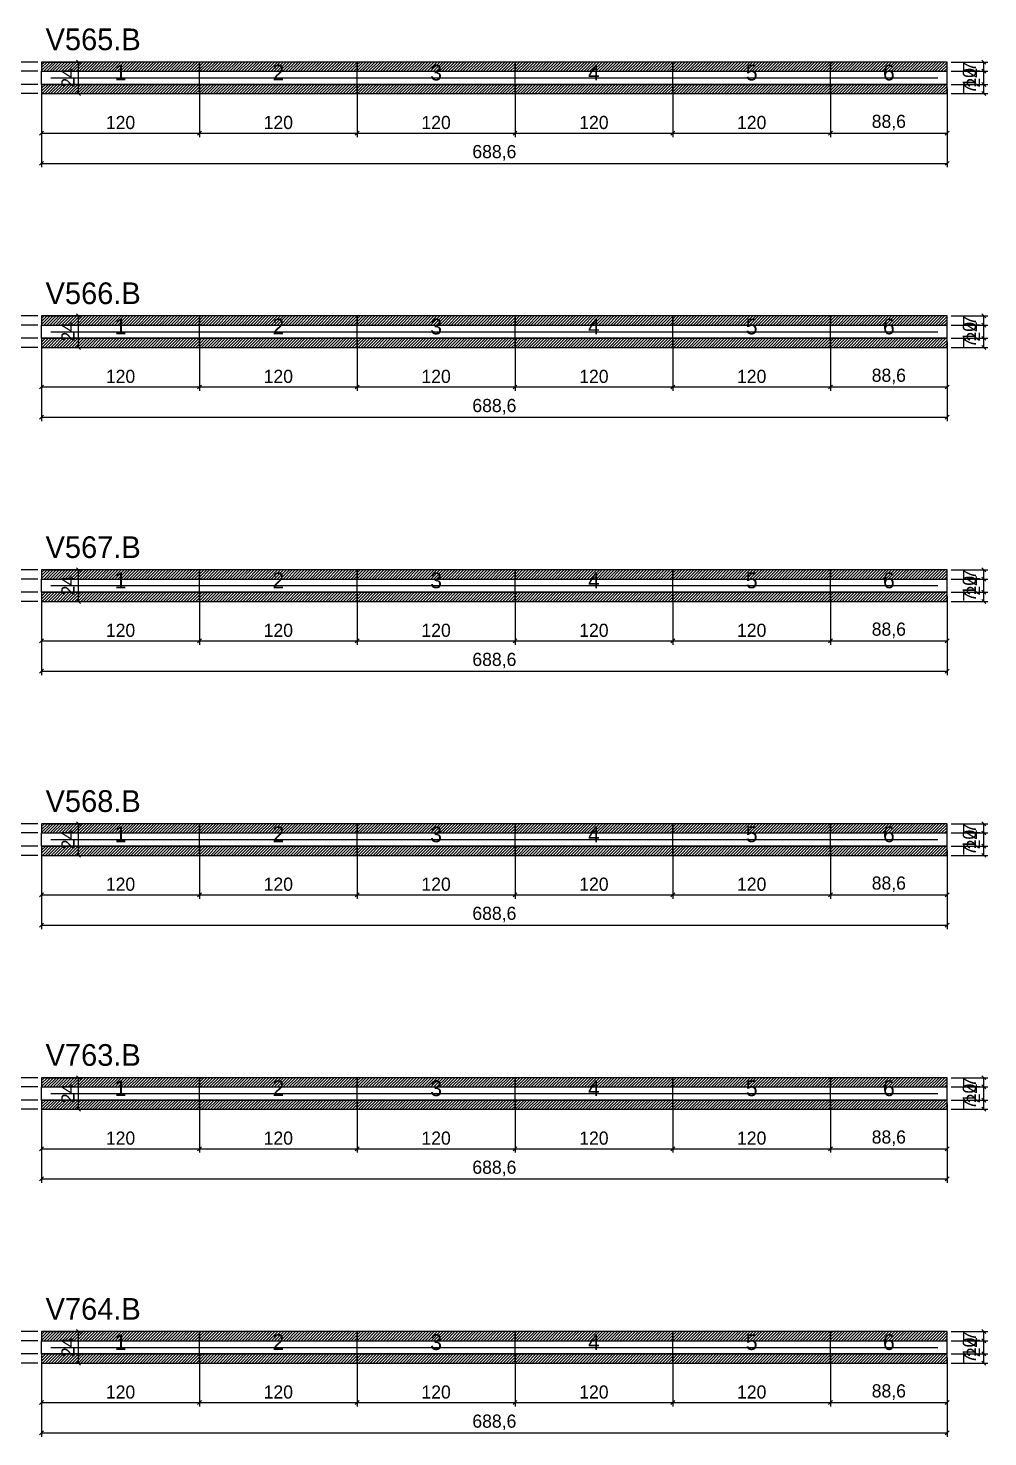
# Model space of a CAD drawing. Extents: x -9000 to 3070, y -6649 to 1250.
# Drawn here: x 925 to 1655, y -3740 to -2669 of the extents above; entities that cross this region are included whole.
import ezdxf
from ezdxf.enums import TextEntityAlignment as Align

# ---------------------------------------------------------------- set-up
doc = ezdxf.new("R2010")
doc.units = 0
for name, color, linetype in [('5', 5, 'Continuous'), ('COTA', 241, 'Continuous'), ('NOMENCLATURA', 7, 'Continuous'), ('Painéis', 200, 'Continuous'), ('SARR_2.2x5', 40, 'Continuous'), ('SCO-___-LAJ', 224, 'Continuous')]:
    doc.layers.add(name, color=color, linetype=linetype)
doc.dimstyles.new('PAINEL', dxfattribs={"dimtxt": 10, "dimasz": 3, "dimexe": 3, "dimexo": 3, "dimgap": 3, "dimtad": 1, "dimblk": 'OBLIQUE', "dimblk1": 'OBLIQUE', "dimcen": 2.5, "dimclrd": 4, "dimclre": 4, "dimclrt": 240, "dimazin": 3, "dimtfac": 1, "dimtmove": 0, "dimatfit": 3})

# ---------------------------------------------------------------- blocks, each defined once
blk = doc.blocks.new('_OBLIQUE')
at = {"color": 0, "linetype": 'BYBLOCK'}
blk.add_line((-0.5, -0.5), (0.5, 0.5), dxfattribs=at)

msp = doc.modelspace()

# ---------------------------------------------------------------- hatches: boundary and pattern name
at = {"layer": 'COTA'}
h = msp.add_hatch(dxfattribs=at)
h.set_pattern_fill('ANSI31', scale=0.5)
h.paths.add_polyline_path([(935.6, -2702), (1055.6, -2702), (1055.6, -2695), (935.6, -2695)])
h = msp.add_hatch(dxfattribs=at)
h.set_pattern_fill('ANSI31', scale=0.5)
h.paths.add_polyline_path([(1055.6, -2702), (1175.6, -2702), (1175.6, -2695), (1055.6, -2695)])
h = msp.add_hatch(dxfattribs=at)
h.set_pattern_fill('ANSI31', scale=0.5)
h.paths.add_polyline_path([(1175.6, -2702), (1295.6, -2702), (1295.6, -2695), (1175.6, -2695)])
h = msp.add_hatch(dxfattribs=at)
h.set_pattern_fill('ANSI31', scale=0.5)
h.paths.add_polyline_path([(1295.6, -2702), (1415.6, -2702), (1415.6, -2695), (1295.6, -2695)])
h = msp.add_hatch(dxfattribs=at)
h.set_pattern_fill('ANSI31', scale=0.5)
h.paths.add_polyline_path([(1415.6, -2702), (1535.6, -2702), (1535.6, -2695), (1415.6, -2695)])
h = msp.add_hatch(dxfattribs=at)
h.set_pattern_fill('ANSI31', scale=0.5)
h.paths.add_polyline_path([(1535.6, -2702), (1624.2, -2702), (1624.2, -2695), (1535.6, -2695)])
h = msp.add_hatch(dxfattribs=at)
h.set_pattern_fill('ANSI31', scale=0.5)
h.paths.add_polyline_path([(935.6, -2719), (1055.6, -2719), (1055.6, -2712), (935.6, -2712)])
h = msp.add_hatch(dxfattribs=at)
h.set_pattern_fill('ANSI31', scale=0.5)
h.paths.add_polyline_path([(1055.6, -2719), (1175.6, -2719), (1175.6, -2712), (1055.6, -2712)])
h = msp.add_hatch(dxfattribs=at)
h.set_pattern_fill('ANSI31', scale=0.5)
h.paths.add_polyline_path([(1175.6, -2719), (1295.6, -2719), (1295.6, -2712), (1175.6, -2712)])
h = msp.add_hatch(dxfattribs=at)
h.set_pattern_fill('ANSI31', scale=0.5)
h.paths.add_polyline_path([(1295.6, -2719), (1415.6, -2719), (1415.6, -2712), (1295.6, -2712)])
h = msp.add_hatch(dxfattribs=at)
h.set_pattern_fill('ANSI31', scale=0.5)
h.paths.add_polyline_path([(1415.6, -2719), (1535.6, -2719), (1535.6, -2712), (1415.6, -2712)])
h = msp.add_hatch(dxfattribs=at)
h.set_pattern_fill('ANSI31', scale=0.5)
h.paths.add_polyline_path([(1535.6, -2719), (1624.2, -2719), (1624.2, -2712), (1535.6, -2712)])
h = msp.add_hatch(dxfattribs=at)
h.set_pattern_fill('ANSI31', scale=0.5)
h.paths.add_polyline_path([(935.6, -2895), (1055.6, -2895), (1055.6, -2888), (935.6, -2888)])
h = msp.add_hatch(dxfattribs=at)
h.set_pattern_fill('ANSI31', scale=0.5)
h.paths.add_polyline_path([(1055.6, -2895), (1175.6, -2895), (1175.6, -2888), (1055.6, -2888)])
h = msp.add_hatch(dxfattribs=at)
h.set_pattern_fill('ANSI31', scale=0.5)
h.paths.add_polyline_path([(1175.6, -2895), (1295.6, -2895), (1295.6, -2888), (1175.6, -2888)])
h = msp.add_hatch(dxfattribs=at)
h.set_pattern_fill('ANSI31', scale=0.5)
h.paths.add_polyline_path([(1295.6, -2895), (1415.6, -2895), (1415.6, -2888), (1295.6, -2888)])
h = msp.add_hatch(dxfattribs=at)
h.set_pattern_fill('ANSI31', scale=0.5)
h.paths.add_polyline_path([(1415.6, -2895), (1535.6, -2895), (1535.6, -2888), (1415.6, -2888)])
h = msp.add_hatch(dxfattribs=at)
h.set_pattern_fill('ANSI31', scale=0.5)
h.paths.add_polyline_path([(1535.6, -2895), (1624.2, -2895), (1624.2, -2888), (1535.6, -2888)])
h = msp.add_hatch(dxfattribs=at)
h.set_pattern_fill('ANSI31', scale=0.5)
h.paths.add_polyline_path([(935.6, -2912), (1055.6, -2912), (1055.6, -2905), (935.6, -2905)])
h = msp.add_hatch(dxfattribs=at)
h.set_pattern_fill('ANSI31', scale=0.5)
h.paths.add_polyline_path([(1055.6, -2912), (1175.6, -2912), (1175.6, -2905), (1055.6, -2905)])
h = msp.add_hatch(dxfattribs=at)
h.set_pattern_fill('ANSI31', scale=0.5)
h.paths.add_polyline_path([(1175.6, -2912), (1295.6, -2912), (1295.6, -2905), (1175.6, -2905)])
h = msp.add_hatch(dxfattribs=at)
h.set_pattern_fill('ANSI31', scale=0.5)
h.paths.add_polyline_path([(1295.6, -2912), (1415.6, -2912), (1415.6, -2905), (1295.6, -2905)])
h = msp.add_hatch(dxfattribs=at)
h.set_pattern_fill('ANSI31', scale=0.5)
h.paths.add_polyline_path([(1415.6, -2912), (1535.6, -2912), (1535.6, -2905), (1415.6, -2905)])
h = msp.add_hatch(dxfattribs=at)
h.set_pattern_fill('ANSI31', scale=0.5)
h.paths.add_polyline_path([(1535.6, -2912), (1624.2, -2912), (1624.2, -2905), (1535.6, -2905)])
h = msp.add_hatch(dxfattribs=at)
h.set_pattern_fill('ANSI31', scale=0.5)
h.paths.add_polyline_path([(935.6, -3088), (1055.6, -3088), (1055.6, -3081), (935.6, -3081)])
h = msp.add_hatch(dxfattribs=at)
h.set_pattern_fill('ANSI31', scale=0.5)
h.paths.add_polyline_path([(1055.6, -3088), (1175.6, -3088), (1175.6, -3081), (1055.6, -3081)])
h = msp.add_hatch(dxfattribs=at)
h.set_pattern_fill('ANSI31', scale=0.5)
h.paths.add_polyline_path([(1175.6, -3088), (1295.6, -3088), (1295.6, -3081), (1175.6, -3081)])
h = msp.add_hatch(dxfattribs=at)
h.set_pattern_fill('ANSI31', scale=0.5)
h.paths.add_polyline_path([(1295.6, -3088), (1415.6, -3088), (1415.6, -3081), (1295.6, -3081)])
h = msp.add_hatch(dxfattribs=at)
h.set_pattern_fill('ANSI31', scale=0.5)
h.paths.add_polyline_path([(1415.6, -3088), (1535.6, -3088), (1535.6, -3081), (1415.6, -3081)])
h = msp.add_hatch(dxfattribs=at)
h.set_pattern_fill('ANSI31', scale=0.5)
h.paths.add_polyline_path([(1535.6, -3088), (1624.2, -3088), (1624.2, -3081), (1535.6, -3081)])
h = msp.add_hatch(dxfattribs=at)
h.set_pattern_fill('ANSI31', scale=0.5)
h.paths.add_polyline_path([(935.6, -3105), (1055.6, -3105), (1055.6, -3098), (935.6, -3098)])
h = msp.add_hatch(dxfattribs=at)
h.set_pattern_fill('ANSI31', scale=0.5)
h.paths.add_polyline_path([(1055.6, -3105), (1175.6, -3105), (1175.6, -3098), (1055.6, -3098)])
h = msp.add_hatch(dxfattribs=at)
h.set_pattern_fill('ANSI31', scale=0.5)
h.paths.add_polyline_path([(1175.6, -3105), (1295.6, -3105), (1295.6, -3098), (1175.6, -3098)])
h = msp.add_hatch(dxfattribs=at)
h.set_pattern_fill('ANSI31', scale=0.5)
h.paths.add_polyline_path([(1295.6, -3105), (1415.6, -3105), (1415.6, -3098), (1295.6, -3098)])
h = msp.add_hatch(dxfattribs=at)
h.set_pattern_fill('ANSI31', scale=0.5)
h.paths.add_polyline_path([(1415.6, -3105), (1535.6, -3105), (1535.6, -3098), (1415.6, -3098)])
h = msp.add_hatch(dxfattribs=at)
h.set_pattern_fill('ANSI31', scale=0.5)
h.paths.add_polyline_path([(1535.6, -3105), (1624.2, -3105), (1624.2, -3098), (1535.6, -3098)])
h = msp.add_hatch(dxfattribs=at)
h.set_pattern_fill('ANSI31', scale=0.5)
h.paths.add_polyline_path([(935.6, -3281), (1055.6, -3281), (1055.6, -3274), (935.6, -3274)])
h = msp.add_hatch(dxfattribs=at)
h.set_pattern_fill('ANSI31', scale=0.5)
h.paths.add_polyline_path([(1055.6, -3281), (1175.6, -3281), (1175.6, -3274), (1055.6, -3274)])
h = msp.add_hatch(dxfattribs=at)
h.set_pattern_fill('ANSI31', scale=0.5)
h.paths.add_polyline_path([(1175.6, -3281), (1295.6, -3281), (1295.6, -3274), (1175.6, -3274)])
h = msp.add_hatch(dxfattribs=at)
h.set_pattern_fill('ANSI31', scale=0.5)
h.paths.add_polyline_path([(1295.6, -3281), (1415.6, -3281), (1415.6, -3274), (1295.6, -3274)])
h = msp.add_hatch(dxfattribs=at)
h.set_pattern_fill('ANSI31', scale=0.5)
h.paths.add_polyline_path([(1415.6, -3281), (1535.6, -3281), (1535.6, -3274), (1415.6, -3274)])
h = msp.add_hatch(dxfattribs=at)
h.set_pattern_fill('ANSI31', scale=0.5)
h.paths.add_polyline_path([(1535.6, -3281), (1624.2, -3281), (1624.2, -3274), (1535.6, -3274)])
h = msp.add_hatch(dxfattribs=at)
h.set_pattern_fill('ANSI31', scale=0.5)
h.paths.add_polyline_path([(935.6, -3298), (1055.6, -3298), (1055.6, -3291), (935.6, -3291)])
h = msp.add_hatch(dxfattribs=at)
h.set_pattern_fill('ANSI31', scale=0.5)
h.paths.add_polyline_path([(1055.6, -3298), (1175.6, -3298), (1175.6, -3291), (1055.6, -3291)])
h = msp.add_hatch(dxfattribs=at)
h.set_pattern_fill('ANSI31', scale=0.5)
h.paths.add_polyline_path([(1175.6, -3298), (1295.6, -3298), (1295.6, -3291), (1175.6, -3291)])
h = msp.add_hatch(dxfattribs=at)
h.set_pattern_fill('ANSI31', scale=0.5)
h.paths.add_polyline_path([(1295.6, -3298), (1415.6, -3298), (1415.6, -3291), (1295.6, -3291)])
h = msp.add_hatch(dxfattribs=at)
h.set_pattern_fill('ANSI31', scale=0.5)
h.paths.add_polyline_path([(1415.6, -3298), (1535.6, -3298), (1535.6, -3291), (1415.6, -3291)])
h = msp.add_hatch(dxfattribs=at)
h.set_pattern_fill('ANSI31', scale=0.5)
h.paths.add_polyline_path([(1535.6, -3298), (1624.2, -3298), (1624.2, -3291), (1535.6, -3291)])
h = msp.add_hatch(dxfattribs=at)
h.set_pattern_fill('ANSI31', scale=0.5)
h.paths.add_polyline_path([(935.6, -3474), (1055.6, -3474), (1055.6, -3467), (935.6, -3467)])
h = msp.add_hatch(dxfattribs=at)
h.set_pattern_fill('ANSI31', scale=0.5)
h.paths.add_polyline_path([(1055.6, -3474), (1175.6, -3474), (1175.6, -3467), (1055.6, -3467)])
h = msp.add_hatch(dxfattribs=at)
h.set_pattern_fill('ANSI31', scale=0.5)
h.paths.add_polyline_path([(1175.6, -3474), (1295.6, -3474), (1295.6, -3467), (1175.6, -3467)])
h = msp.add_hatch(dxfattribs=at)
h.set_pattern_fill('ANSI31', scale=0.5)
h.paths.add_polyline_path([(1295.6, -3474), (1415.6, -3474), (1415.6, -3467), (1295.6, -3467)])
h = msp.add_hatch(dxfattribs=at)
h.set_pattern_fill('ANSI31', scale=0.5)
h.paths.add_polyline_path([(1415.6, -3474), (1535.6, -3474), (1535.6, -3467), (1415.6, -3467)])
h = msp.add_hatch(dxfattribs=at)
h.set_pattern_fill('ANSI31', scale=0.5)
h.paths.add_polyline_path([(1535.6, -3474), (1624.2, -3474), (1624.2, -3467), (1535.6, -3467)])
h = msp.add_hatch(dxfattribs=at)
h.set_pattern_fill('ANSI31', scale=0.5)
h.paths.add_polyline_path([(935.6, -3491), (1055.6, -3491), (1055.6, -3484), (935.6, -3484)])
h = msp.add_hatch(dxfattribs=at)
h.set_pattern_fill('ANSI31', scale=0.5)
h.paths.add_polyline_path([(1055.6, -3491), (1175.6, -3491), (1175.6, -3484), (1055.6, -3484)])
h = msp.add_hatch(dxfattribs=at)
h.set_pattern_fill('ANSI31', scale=0.5)
h.paths.add_polyline_path([(1175.6, -3491), (1295.6, -3491), (1295.6, -3484), (1175.6, -3484)])
h = msp.add_hatch(dxfattribs=at)
h.set_pattern_fill('ANSI31', scale=0.5)
h.paths.add_polyline_path([(1295.6, -3491), (1415.6, -3491), (1415.6, -3484), (1295.6, -3484)])
h = msp.add_hatch(dxfattribs=at)
h.set_pattern_fill('ANSI31', scale=0.5)
h.paths.add_polyline_path([(1415.6, -3491), (1535.6, -3491), (1535.6, -3484), (1415.6, -3484)])
h = msp.add_hatch(dxfattribs=at)
h.set_pattern_fill('ANSI31', scale=0.5)
h.paths.add_polyline_path([(1535.6, -3491), (1624.2, -3491), (1624.2, -3484), (1535.6, -3484)])
h = msp.add_hatch(dxfattribs=at)
h.set_pattern_fill('ANSI31', scale=0.5)
h.paths.add_polyline_path([(935.6, -3667), (1055.6, -3667), (1055.6, -3660), (935.6, -3660)])
h = msp.add_hatch(dxfattribs=at)
h.set_pattern_fill('ANSI31', scale=0.5)
h.paths.add_polyline_path([(1055.6, -3667), (1175.6, -3667), (1175.6, -3660), (1055.6, -3660)])
h = msp.add_hatch(dxfattribs=at)
h.set_pattern_fill('ANSI31', scale=0.5)
h.paths.add_polyline_path([(1175.6, -3667), (1295.6, -3667), (1295.6, -3660), (1175.6, -3660)])
h = msp.add_hatch(dxfattribs=at)
h.set_pattern_fill('ANSI31', scale=0.5)
h.paths.add_polyline_path([(1295.6, -3667), (1415.6, -3667), (1415.6, -3660), (1295.6, -3660)])
h = msp.add_hatch(dxfattribs=at)
h.set_pattern_fill('ANSI31', scale=0.5)
h.paths.add_polyline_path([(1415.6, -3667), (1535.6, -3667), (1535.6, -3660), (1415.6, -3660)])
h = msp.add_hatch(dxfattribs=at)
h.set_pattern_fill('ANSI31', scale=0.5)
h.paths.add_polyline_path([(1535.6, -3667), (1624.2, -3667), (1624.2, -3660), (1535.6, -3660)])
h = msp.add_hatch(dxfattribs=at)
h.set_pattern_fill('ANSI31', scale=0.5)
h.paths.add_polyline_path([(935.6, -3684), (1055.6, -3684), (1055.6, -3677), (935.6, -3677)])
h = msp.add_hatch(dxfattribs=at)
h.set_pattern_fill('ANSI31', scale=0.5)
h.paths.add_polyline_path([(1055.6, -3684), (1175.6, -3684), (1175.6, -3677), (1055.6, -3677)])
h = msp.add_hatch(dxfattribs=at)
h.set_pattern_fill('ANSI31', scale=0.5)
h.paths.add_polyline_path([(1175.6, -3684), (1295.6, -3684), (1295.6, -3677), (1175.6, -3677)])
h = msp.add_hatch(dxfattribs=at)
h.set_pattern_fill('ANSI31', scale=0.5)
h.paths.add_polyline_path([(1295.6, -3684), (1415.6, -3684), (1415.6, -3677), (1295.6, -3677)])
h = msp.add_hatch(dxfattribs=at)
h.set_pattern_fill('ANSI31', scale=0.5)
h.paths.add_polyline_path([(1415.6, -3684), (1535.6, -3684), (1535.6, -3677), (1415.6, -3677)])
h = msp.add_hatch(dxfattribs=at)
h.set_pattern_fill('ANSI31', scale=0.5)
h.paths.add_polyline_path([(1535.6, -3684), (1624.2, -3684), (1624.2, -3677), (1535.6, -3677)])

# ---------------------------------------------------------------- linework, layer by layer
at = {"layer": 'Painéis'}
for p, q in [((935.6, -2702), (1055.6, -2702)), ((935.6, -2712), (935.6, -2702)), ((1055.6, -2712), (1055.6, -2702)), ((1055.6, -2712), (1055.6, -2702)), ((1055.6, -2702), (1175.6, -2702)), ((1055.6, -2712), (1055.6, -2702)), ((1175.6, -2712), (1175.6, -2702)), ((1175.6, -2712), (1175.6, -2702)), ((1175.6, -2702), (1295.6, -2702)), ((1175.6, -2712), (1175.6, -2702)), ((1295.6, -2712), (1295.6, -2702)), ((1295.6, -2712), (1295.6, -2702)), ((1295.6, -2702), (1415.6, -2702)), ((1295.6, -2712), (1295.6, -2702)), ((1415.6, -2712), (1415.6, -2702)), ((1415.6, -2712), (1415.6, -2702)), ((1415.6, -2702), (1535.6, -2702)), ((1415.6, -2712), (1415.6, -2702)), ((1535.6, -2712), (1535.6, -2702)), ((1535.6, -2712), (1535.6, -2702)), ((1535.6, -2702), (1624.2, -2702)), ((1535.6, -2712), (1535.6, -2702)), ((1624.2, -2712), (1624.2, -2702)), ((935.6, -2712), (1055.6, -2712)), ((1055.6, -2712), (1175.6, -2712)), ((1175.6, -2712), (1295.6, -2712)), ((1295.6, -2712), (1415.6, -2712)), ((1415.6, -2712), (1535.6, -2712)), ((1535.6, -2712), (1624.2, -2712)), ((935.6, -2895), (1055.6, -2895)), ((935.6, -2905), (935.6, -2895)), ((1055.6, -2905), (1055.6, -2895)), ((1055.6, -2905), (1055.6, -2895)), ((1055.6, -2895), (1175.6, -2895)), ((1055.6, -2905), (1055.6, -2895)), ((1175.6, -2905), (1175.6, -2895)), ((1175.6, -2905), (1175.6, -2895)), ((1175.6, -2895), (1295.6, -2895)), ((1175.6, -2905), (1175.6, -2895)), ((1295.6, -2905), (1295.6, -2895)), ((1295.6, -2905), (1295.6, -2895)), ((1295.6, -2895), (1415.6, -2895)), ((1295.6, -2905), (1295.6, -2895)), ((1415.6, -2905), (1415.6, -2895)), ((1415.6, -2905), (1415.6, -2895)), ((1415.6, -2895), (1535.6, -2895)), ((1415.6, -2905), (1415.6, -2895)), ((1535.6, -2905), (1535.6, -2895)), ((1535.6, -2905), (1535.6, -2895)), ((1535.6, -2895), (1624.2, -2895)), ((1535.6, -2905), (1535.6, -2895)), ((1624.2, -2905), (1624.2, -2895)), ((935.6, -2905), (1055.6, -2905)), ((1055.6, -2905), (1175.6, -2905)), ((1175.6, -2905), (1295.6, -2905)), ((1295.6, -2905), (1415.6, -2905)), ((1415.6, -2905), (1535.6, -2905)), ((1535.6, -2905), (1624.2, -2905)), ((935.6, -3088), (1055.6, -3088)), ((935.6, -3098), (935.6, -3088)), ((1055.6, -3098), (1055.6, -3088)), ((1055.6, -3098), (1055.6, -3088)), ((1055.6, -3088), (1175.6, -3088)), ((1055.6, -3098), (1055.6, -3088)), ((1175.6, -3098), (1175.6, -3088)), ((1175.6, -3098), (1175.6, -3088)), ((1175.6, -3088), (1295.6, -3088)), ((1175.6, -3098), (1175.6, -3088)), ((1295.6, -3098), (1295.6, -3088)), ((1295.6, -3098), (1295.6, -3088)), ((1295.6, -3088), (1415.6, -3088)), ((1295.6, -3098), (1295.6, -3088)), ((1415.6, -3098), (1415.6, -3088)), ((1415.6, -3098), (1415.6, -3088)), ((1415.6, -3088), (1535.6, -3088)), ((1415.6, -3098), (1415.6, -3088)), ((1535.6, -3098), (1535.6, -3088)), ((1535.6, -3098), (1535.6, -3088)), ((1535.6, -3088), (1624.2, -3088)), ((1535.6, -3098), (1535.6, -3088)), ((1624.2, -3098), (1624.2, -3088)), ((935.6, -3098), (1055.6, -3098)), ((1055.6, -3098), (1175.6, -3098)), ((1175.6, -3098), (1295.6, -3098)), ((1295.6, -3098), (1415.6, -3098)), ((1415.6, -3098), (1535.6, -3098)), ((1535.6, -3098), (1624.2, -3098)), ((935.6, -3281), (1055.6, -3281)), ((935.6, -3291), (935.6, -3281)), ((1055.6, -3291), (1055.6, -3281)), ((1055.6, -3291), (1055.6, -3281)), ((1055.6, -3281), (1175.6, -3281)), ((1055.6, -3291), (1055.6, -3281)), ((1175.6, -3291), (1175.6, -3281)), ((1175.6, -3291), (1175.6, -3281)), ((1175.6, -3281), (1295.6, -3281)), ((1175.6, -3291), (1175.6, -3281)), ((1295.6, -3291), (1295.6, -3281)), ((1295.6, -3291), (1295.6, -3281)), ((1295.6, -3281), (1415.6, -3281)), ((1295.6, -3291), (1295.6, -3281)), ((1415.6, -3291), (1415.6, -3281)), ((1415.6, -3291), (1415.6, -3281)), ((1415.6, -3281), (1535.6, -3281)), ((1415.6, -3291), (1415.6, -3281)), ((1535.6, -3291), (1535.6, -3281)), ((1535.6, -3291), (1535.6, -3281)), ((1535.6, -3281), (1624.2, -3281)), ((1535.6, -3291), (1535.6, -3281)), ((1624.2, -3291), (1624.2, -3281)), ((935.6, -3291), (1055.6, -3291)), ((1055.6, -3291), (1175.6, -3291)), ((1175.6, -3291), (1295.6, -3291)), ((1295.6, -3291), (1415.6, -3291)), ((1415.6, -3291), (1535.6, -3291)), ((1535.6, -3291), (1624.2, -3291)), ((935.6, -3474), (1055.6, -3474)), ((935.6, -3484), (935.6, -3474)), ((1055.6, -3484), (1055.6, -3474)), ((1055.6, -3484), (1055.6, -3474)), ((1055.6, -3474), (1175.6, -3474)), ((1055.6, -3484), (1055.6, -3474)), ((1175.6, -3484), (1175.6, -3474)), ((1175.6, -3484), (1175.6, -3474)), ((1175.6, -3474), (1295.6, -3474)), ((1175.6, -3484), (1175.6, -3474)), ((1295.6, -3484), (1295.6, -3474)), ((1295.6, -3484), (1295.6, -3474)), ((1295.6, -3474), (1415.6, -3474)), ((1295.6, -3484), (1295.6, -3474)), ((1415.6, -3484), (1415.6, -3474)), ((1415.6, -3484), (1415.6, -3474)), ((1415.6, -3474), (1535.6, -3474)), ((1415.6, -3484), (1415.6, -3474)), ((1535.6, -3484), (1535.6, -3474)), ((1535.6, -3484), (1535.6, -3474)), ((1535.6, -3474), (1624.2, -3474)), ((1535.6, -3484), (1535.6, -3474)), ((1624.2, -3484), (1624.2, -3474)), ((935.6, -3484), (1055.6, -3484)), ((1055.6, -3484), (1175.6, -3484)), ((1175.6, -3484), (1295.6, -3484)), ((1295.6, -3484), (1415.6, -3484)), ((1415.6, -3484), (1535.6, -3484)), ((1535.6, -3484), (1624.2, -3484)), ((935.6, -3667), (1055.6, -3667)), ((935.6, -3677), (935.6, -3667)), ((1055.6, -3677), (1055.6, -3667)), ((1055.6, -3677), (1055.6, -3667)), ((1055.6, -3667), (1175.6, -3667)), ((1055.6, -3677), (1055.6, -3667)), ((1175.6, -3677), (1175.6, -3667)), ((1175.6, -3677), (1175.6, -3667)), ((1175.6, -3667), (1295.6, -3667)), ((1175.6, -3677), (1175.6, -3667)), ((1295.6, -3677), (1295.6, -3667)), ((1295.6, -3677), (1295.6, -3667)), ((1295.6, -3667), (1415.6, -3667)), ((1295.6, -3677), (1295.6, -3667)), ((1415.6, -3677), (1415.6, -3667)), ((1415.6, -3677), (1415.6, -3667)), ((1415.6, -3667), (1535.6, -3667)), ((1415.6, -3677), (1415.6, -3667)), ((1535.6, -3677), (1535.6, -3667)), ((1535.6, -3677), (1535.6, -3667)), ((1535.6, -3667), (1624.2, -3667)), ((1535.6, -3677), (1535.6, -3667)), ((1624.2, -3677), (1624.2, -3667)), ((935.6, -3677), (1055.6, -3677)), ((1055.6, -3677), (1175.6, -3677)), ((1175.6, -3677), (1295.6, -3677)), ((1295.6, -3677), (1415.6, -3677)), ((1415.6, -3677), (1535.6, -3677)), ((1535.6, -3677), (1624.2, -3677))]:
    msp.add_line(p, q, dxfattribs=at)
at = {"layer": 'SARR_2.2x5'}
for points in [[(942.6, -2707), (1055.6, -2707)], [(942.6, -2707), (1055.6, -2707)], [(1055.6, -2707), (1175.6, -2707)], [(1055.6, -2707), (1175.6, -2707)], [(1175.6, -2707), (1295.6, -2707)], [(1175.6, -2707), (1295.6, -2707)], [(1295.6, -2707), (1415.6, -2707)], [(1295.6, -2707), (1415.6, -2707)], [(1415.6, -2707), (1535.6, -2707)], [(1415.6, -2707), (1535.6, -2707)], [(1535.6, -2707), (1617.2, -2707)], [(1535.6, -2707), (1617.2, -2707)], [(942.6, -2900), (1055.6, -2900)], [(942.6, -2900), (1055.6, -2900)], [(1055.6, -2900), (1175.6, -2900)], [(1055.6, -2900), (1175.6, -2900)], [(1175.6, -2900), (1295.6, -2900)], [(1175.6, -2900), (1295.6, -2900)], [(1295.6, -2900), (1415.6, -2900)], [(1295.6, -2900), (1415.6, -2900)], [(1415.6, -2900), (1535.6, -2900)], [(1415.6, -2900), (1535.6, -2900)], [(1535.6, -2900), (1617.2, -2900)], [(1535.6, -2900), (1617.2, -2900)], [(942.6, -3093), (1055.6, -3093)], [(942.6, -3093), (1055.6, -3093)], [(1055.6, -3093), (1175.6, -3093)], [(1055.6, -3093), (1175.6, -3093)], [(1175.6, -3093), (1295.6, -3093)], [(1175.6, -3093), (1295.6, -3093)], [(1295.6, -3093), (1415.6, -3093)], [(1295.6, -3093), (1415.6, -3093)], [(1415.6, -3093), (1535.6, -3093)], [(1415.6, -3093), (1535.6, -3093)], [(1535.6, -3093), (1617.2, -3093)], [(1535.6, -3093), (1617.2, -3093)], [(942.6, -3286), (1055.6, -3286)], [(942.6, -3286), (1055.6, -3286)], [(1055.6, -3286), (1175.6, -3286)], [(1055.6, -3286), (1175.6, -3286)], [(1175.6, -3286), (1295.6, -3286)], [(1175.6, -3286), (1295.6, -3286)], [(1295.6, -3286), (1415.6, -3286)], [(1295.6, -3286), (1415.6, -3286)], [(1415.6, -3286), (1535.6, -3286)], [(1415.6, -3286), (1535.6, -3286)], [(1535.6, -3286), (1617.2, -3286)], [(1535.6, -3286), (1617.2, -3286)], [(942.6, -3479), (1055.6, -3479)], [(942.6, -3479), (1055.6, -3479)], [(1055.6, -3479), (1175.6, -3479)], [(1055.6, -3479), (1175.6, -3479)], [(1175.6, -3479), (1295.6, -3479)], [(1175.6, -3479), (1295.6, -3479)], [(1295.6, -3479), (1415.6, -3479)], [(1295.6, -3479), (1415.6, -3479)], [(1415.6, -3479), (1535.6, -3479)], [(1415.6, -3479), (1535.6, -3479)], [(1535.6, -3479), (1617.2, -3479)], [(1535.6, -3479), (1617.2, -3479)], [(942.6, -3672), (1055.6, -3672)], [(942.6, -3672), (1055.6, -3672)], [(1055.6, -3672), (1175.6, -3672)], [(1055.6, -3672), (1175.6, -3672)], [(1175.6, -3672), (1295.6, -3672)], [(1175.6, -3672), (1295.6, -3672)], [(1295.6, -3672), (1415.6, -3672)], [(1295.6, -3672), (1415.6, -3672)], [(1415.6, -3672), (1535.6, -3672)], [(1415.6, -3672), (1535.6, -3672)], [(1535.6, -3672), (1617.2, -3672)], [(1535.6, -3672), (1617.2, -3672)]]:
    msp.add_lwpolyline(points, dxfattribs=at)
at = {"layer": 'SCO-___-LAJ'}
for points in [[(935.6, -2702), (1055.6, -2702), (1055.6, -2695), (935.6, -2695)], [(1055.6, -2702), (1175.6, -2702), (1175.6, -2695), (1055.6, -2695)], [(1175.6, -2702), (1295.6, -2702), (1295.6, -2695), (1175.6, -2695)], [(1295.6, -2702), (1415.6, -2702), (1415.6, -2695), (1295.6, -2695)], [(1415.6, -2702), (1535.6, -2702), (1535.6, -2695), (1415.6, -2695)], [(1535.6, -2702), (1624.2, -2702), (1624.2, -2695), (1535.6, -2695)], [(935.6, -2719), (1055.6, -2719), (1055.6, -2712), (935.6, -2712)], [(1055.6, -2719), (1175.6, -2719), (1175.6, -2712), (1055.6, -2712)], [(1175.6, -2719), (1295.6, -2719), (1295.6, -2712), (1175.6, -2712)], [(1295.6, -2719), (1415.6, -2719), (1415.6, -2712), (1295.6, -2712)], [(1415.6, -2719), (1535.6, -2719), (1535.6, -2712), (1415.6, -2712)], [(1535.6, -2719), (1624.2, -2719), (1624.2, -2712), (1535.6, -2712)], [(935.6, -2895), (1055.6, -2895), (1055.6, -2888), (935.6, -2888)], [(1055.6, -2895), (1175.6, -2895), (1175.6, -2888), (1055.6, -2888)], [(1175.6, -2895), (1295.6, -2895), (1295.6, -2888), (1175.6, -2888)], [(1295.6, -2895), (1415.6, -2895), (1415.6, -2888), (1295.6, -2888)], [(1415.6, -2895), (1535.6, -2895), (1535.6, -2888), (1415.6, -2888)], [(1535.6, -2895), (1624.2, -2895), (1624.2, -2888), (1535.6, -2888)], [(935.6, -2912), (1055.6, -2912), (1055.6, -2905), (935.6, -2905)], [(1055.6, -2912), (1175.6, -2912), (1175.6, -2905), (1055.6, -2905)], [(1175.6, -2912), (1295.6, -2912), (1295.6, -2905), (1175.6, -2905)], [(1295.6, -2912), (1415.6, -2912), (1415.6, -2905), (1295.6, -2905)], [(1415.6, -2912), (1535.6, -2912), (1535.6, -2905), (1415.6, -2905)], [(1535.6, -2912), (1624.2, -2912), (1624.2, -2905), (1535.6, -2905)], [(935.6, -3088), (1055.6, -3088), (1055.6, -3081), (935.6, -3081)], [(1055.6, -3088), (1175.6, -3088), (1175.6, -3081), (1055.6, -3081)], [(1175.6, -3088), (1295.6, -3088), (1295.6, -3081), (1175.6, -3081)], [(1295.6, -3088), (1415.6, -3088), (1415.6, -3081), (1295.6, -3081)], [(1415.6, -3088), (1535.6, -3088), (1535.6, -3081), (1415.6, -3081)], [(1535.6, -3088), (1624.2, -3088), (1624.2, -3081), (1535.6, -3081)], [(935.6, -3105), (1055.6, -3105), (1055.6, -3098), (935.6, -3098)], [(1055.6, -3105), (1175.6, -3105), (1175.6, -3098), (1055.6, -3098)], [(1175.6, -3105), (1295.6, -3105), (1295.6, -3098), (1175.6, -3098)], [(1295.6, -3105), (1415.6, -3105), (1415.6, -3098), (1295.6, -3098)], [(1415.6, -3105), (1535.6, -3105), (1535.6, -3098), (1415.6, -3098)], [(1535.6, -3105), (1624.2, -3105), (1624.2, -3098), (1535.6, -3098)], [(935.6, -3281), (1055.6, -3281), (1055.6, -3274), (935.6, -3274)], [(1055.6, -3281), (1175.6, -3281), (1175.6, -3274), (1055.6, -3274)], [(1175.6, -3281), (1295.6, -3281), (1295.6, -3274), (1175.6, -3274)], [(1295.6, -3281), (1415.6, -3281), (1415.6, -3274), (1295.6, -3274)], [(1415.6, -3281), (1535.6, -3281), (1535.6, -3274), (1415.6, -3274)], [(1535.6, -3281), (1624.2, -3281), (1624.2, -3274), (1535.6, -3274)], [(935.6, -3298), (1055.6, -3298), (1055.6, -3291), (935.6, -3291)], [(1055.6, -3298), (1175.6, -3298), (1175.6, -3291), (1055.6, -3291)], [(1175.6, -3298), (1295.6, -3298), (1295.6, -3291), (1175.6, -3291)], [(1295.6, -3298), (1415.6, -3298), (1415.6, -3291), (1295.6, -3291)], [(1415.6, -3298), (1535.6, -3298), (1535.6, -3291), (1415.6, -3291)], [(1535.6, -3298), (1624.2, -3298), (1624.2, -3291), (1535.6, -3291)], [(935.6, -3474), (1055.6, -3474), (1055.6, -3467), (935.6, -3467)], [(1055.6, -3474), (1175.6, -3474), (1175.6, -3467), (1055.6, -3467)], [(1175.6, -3474), (1295.6, -3474), (1295.6, -3467), (1175.6, -3467)], [(1295.6, -3474), (1415.6, -3474), (1415.6, -3467), (1295.6, -3467)], [(1415.6, -3474), (1535.6, -3474), (1535.6, -3467), (1415.6, -3467)], [(1535.6, -3474), (1624.2, -3474), (1624.2, -3467), (1535.6, -3467)], [(935.6, -3491), (1055.6, -3491), (1055.6, -3484), (935.6, -3484)], [(1055.6, -3491), (1175.6, -3491), (1175.6, -3484), (1055.6, -3484)], [(1175.6, -3491), (1295.6, -3491), (1295.6, -3484), (1175.6, -3484)], [(1295.6, -3491), (1415.6, -3491), (1415.6, -3484), (1295.6, -3484)], [(1415.6, -3491), (1535.6, -3491), (1535.6, -3484), (1415.6, -3484)], [(1535.6, -3491), (1624.2, -3491), (1624.2, -3484), (1535.6, -3484)], [(935.6, -3667), (1055.6, -3667), (1055.6, -3660), (935.6, -3660)], [(1055.6, -3667), (1175.6, -3667), (1175.6, -3660), (1055.6, -3660)], [(1175.6, -3667), (1295.6, -3667), (1295.6, -3660), (1175.6, -3660)], [(1295.6, -3667), (1415.6, -3667), (1415.6, -3660), (1295.6, -3660)], [(1415.6, -3667), (1535.6, -3667), (1535.6, -3660), (1415.6, -3660)], [(1535.6, -3667), (1624.2, -3667), (1624.2, -3660), (1535.6, -3660)], [(935.6, -3684), (1055.6, -3684), (1055.6, -3677), (935.6, -3677)], [(1055.6, -3684), (1175.6, -3684), (1175.6, -3677), (1055.6, -3677)], [(1175.6, -3684), (1295.6, -3684), (1295.6, -3677), (1175.6, -3677)], [(1295.6, -3684), (1415.6, -3684), (1415.6, -3677), (1295.6, -3677)], [(1415.6, -3684), (1535.6, -3684), (1535.6, -3677), (1415.6, -3677)], [(1535.6, -3684), (1624.2, -3684), (1624.2, -3677), (1535.6, -3677)]]:
    msp.add_lwpolyline(points, close=True, dxfattribs=at)

# ---------------------------------------------------------------- texts
at = {"layer": '5'}
for s, p in [('1', (995.6, -2703)), ('2', (1115.6, -2703)), ('3', (1235.6, -2703)), ('4', (1355.6, -2703)), ('5', (1475.6, -2703)), ('6', (1579.9, -2703)), ('1', (995.6, -2896)), ('2', (1115.6, -2896)), ('3', (1235.6, -2896)), ('4', (1355.6, -2896)), ('5', (1475.6, -2896)), ('6', (1579.9, -2896)), ('1', (995.6, -3089)), ('2', (1115.6, -3089)), ('3', (1235.6, -3089)), ('4', (1355.6, -3089)), ('5', (1475.6, -3089)), ('6', (1579.9, -3089)), ('1', (995.6, -3282)), ('2', (1115.6, -3282)), ('3', (1235.6, -3282)), ('4', (1355.6, -3282)), ('5', (1475.6, -3282)), ('6', (1579.9, -3282)), ('1', (995.6, -3475)), ('2', (1115.6, -3475)), ('3', (1235.6, -3475)), ('4', (1355.6, -3475)), ('5', (1475.6, -3475)), ('6', (1579.9, -3475)), ('2', (1115.6, -3668)), ('3', (1235.6, -3668)), ('6', (1579.9, -3668)), ('1', (995.6, -3668)), ('4', (1355.6, -3668)), ('5', (1475.6, -3668))]:
    msp.add_text(s, height=12, dxfattribs=at).set_placement(p, align=Align.MIDDLE_CENTER)
at = {"layer": 'NOMENCLATURA'}
for s, p in [('V565.B', (938.6, -2686)), ('V566.B', (938.6, -2879)), ('V567.B', (938.6, -3072)), ('V568.B', (938.6, -3265)), ('V763.B', (938.6, -3458)), ('V764.B', (938.6, -3651))]:
    msp.add_text(s, height=16.5, dxfattribs=at).set_placement(p)

# ---------------------------------------------------------------- dimensions: what is measured, and where the dimension line sits
at = {"layer": 'COTA'}
for base, p1, p2 in [((907.6, -2702), (935.6, -2702), (935.6, -2695)), ((963.6, -2719), (935.6, -2719), (935.6, -2695)), ((1652.2, -2719), (1624.2, -2719), (1624.2, -2695)), ((1652.2, -2702), (1624.2, -2702), (1624.2, -2695)), ((907.6, -2712), (935.6, -2712), (935.6, -2702)), ((1652.2, -2712), (1624.2, -2712), (1624.2, -2702)), ((907.6, -2719), (935.6, -2719), (935.6, -2712)), ((1652.2, -2719), (1624.2, -2719), (1624.2, -2712)), ((907.6, -2895), (935.6, -2895), (935.6, -2888)), ((963.6, -2912), (935.6, -2912), (935.6, -2888)), ((1652.2, -2912), (1624.2, -2912), (1624.2, -2888)), ((1652.2, -2895), (1624.2, -2895), (1624.2, -2888)), ((907.6, -2905), (935.6, -2905), (935.6, -2895)), ((1652.2, -2905), (1624.2, -2905), (1624.2, -2895)), ((907.6, -2912), (935.6, -2912), (935.6, -2905)), ((1652.2, -2912), (1624.2, -2912), (1624.2, -2905)), ((907.6, -3088), (935.6, -3088), (935.6, -3081)), ((963.6, -3105), (935.6, -3105), (935.6, -3081)), ((1652.2, -3105), (1624.2, -3105), (1624.2, -3081)), ((1652.2, -3088), (1624.2, -3088), (1624.2, -3081)), ((907.6, -3098), (935.6, -3098), (935.6, -3088)), ((1652.2, -3098), (1624.2, -3098), (1624.2, -3088)), ((907.6, -3105), (935.6, -3105), (935.6, -3098)), ((1652.2, -3105), (1624.2, -3105), (1624.2, -3098)), ((907.6, -3281), (935.6, -3281), (935.6, -3274)), ((963.6, -3298), (935.6, -3298), (935.6, -3274)), ((1652.2, -3298), (1624.2, -3298), (1624.2, -3274)), ((1652.2, -3281), (1624.2, -3281), (1624.2, -3274)), ((907.6, -3291), (935.6, -3291), (935.6, -3281)), ((1652.2, -3291), (1624.2, -3291), (1624.2, -3281)), ((907.6, -3298), (935.6, -3298), (935.6, -3291)), ((1652.2, -3298), (1624.2, -3298), (1624.2, -3291)), ((907.6, -3474), (935.6, -3474), (935.6, -3467)), ((963.6, -3491), (935.6, -3491), (935.6, -3467)), ((1652.2, -3491), (1624.2, -3491), (1624.2, -3467)), ((1652.2, -3474), (1624.2, -3474), (1624.2, -3467)), ((907.6, -3484), (935.6, -3484), (935.6, -3474)), ((1652.2, -3484), (1624.2, -3484), (1624.2, -3474)), ((907.6, -3491), (935.6, -3491), (935.6, -3484)), ((1652.2, -3491), (1624.2, -3491), (1624.2, -3484)), ((907.6, -3667), (935.6, -3667), (935.6, -3660)), ((963.6, -3684), (935.6, -3684), (935.6, -3660)), ((1652.2, -3684), (1624.2, -3684), (1624.2, -3660)), ((1652.2, -3667), (1624.2, -3667), (1624.2, -3660)), ((907.6, -3677), (935.6, -3677), (935.6, -3667)), ((1652.2, -3677), (1624.2, -3677), (1624.2, -3667)), ((907.6, -3684), (935.6, -3684), (935.6, -3677)), ((1652.2, -3684), (1624.2, -3684), (1624.2, -3677))]:
    msp.add_linear_dim(base=base, p1=p1, p2=p2, angle=90, dimstyle='PAINEL', dxfattribs=at).render()
for base, p1, p2 in [((935.6, -2749), (935.6, -2712), (1055.6, -2712)), ((935.6, -2772), (935.6, -2712), (1624.2, -2712)), ((1055.6, -2749), (1055.6, -2712), (1175.6, -2712)), ((1175.6, -2749), (1175.6, -2712), (1295.6, -2712)), ((1295.6, -2749), (1295.6, -2712), (1415.6, -2712)), ((1415.6, -2749), (1415.6, -2712), (1535.6, -2712)), ((1535.6, -2749), (1535.6, -2712), (1624.2, -2712)), ((935.6, -2942), (935.6, -2905), (1055.6, -2905)), ((935.6, -2965), (935.6, -2905), (1624.2, -2905)), ((1055.6, -2942), (1055.6, -2905), (1175.6, -2905)), ((1175.6, -2942), (1175.6, -2905), (1295.6, -2905)), ((1295.6, -2942), (1295.6, -2905), (1415.6, -2905)), ((1415.6, -2942), (1415.6, -2905), (1535.6, -2905)), ((1535.6, -2942), (1535.6, -2905), (1624.2, -2905)), ((935.6, -3135), (935.6, -3098), (1055.6, -3098)), ((935.6, -3158), (935.6, -3098), (1624.2, -3098)), ((1055.6, -3135), (1055.6, -3098), (1175.6, -3098)), ((1175.6, -3135), (1175.6, -3098), (1295.6, -3098)), ((1295.6, -3135), (1295.6, -3098), (1415.6, -3098)), ((1415.6, -3135), (1415.6, -3098), (1535.6, -3098)), ((1535.6, -3135), (1535.6, -3098), (1624.2, -3098)), ((935.6, -3328), (935.6, -3291), (1055.6, -3291)), ((935.6, -3351), (935.6, -3291), (1624.2, -3291)), ((1055.6, -3328), (1055.6, -3291), (1175.6, -3291)), ((1175.6, -3328), (1175.6, -3291), (1295.6, -3291)), ((1295.6, -3328), (1295.6, -3291), (1415.6, -3291)), ((1415.6, -3328), (1415.6, -3291), (1535.6, -3291)), ((1535.6, -3328), (1535.6, -3291), (1624.2, -3291)), ((935.6, -3521), (935.6, -3484), (1055.6, -3484)), ((935.6, -3544), (935.6, -3484), (1624.2, -3484)), ((1055.6, -3521), (1055.6, -3484), (1175.6, -3484)), ((1175.6, -3521), (1175.6, -3484), (1295.6, -3484)), ((1295.6, -3521), (1295.6, -3484), (1415.6, -3484)), ((1415.6, -3521), (1415.6, -3484), (1535.6, -3484)), ((1535.6, -3521), (1535.6, -3484), (1624.2, -3484)), ((935.6, -3714), (935.6, -3677), (1055.6, -3677)), ((935.6, -3737), (935.6, -3677), (1624.2, -3677)), ((1055.6, -3714), (1055.6, -3677), (1175.6, -3677)), ((1175.6, -3714), (1175.6, -3677), (1295.6, -3677)), ((1295.6, -3714), (1295.6, -3677), (1415.6, -3677)), ((1415.6, -3714), (1415.6, -3677), (1535.6, -3677)), ((1535.6, -3714), (1535.6, -3677), (1624.2, -3677))]:
    msp.add_linear_dim(base=base, p1=p1, p2=p2, dimstyle='PAINEL', dxfattribs=at).render()

doc.saveas('drawing.dxf')
